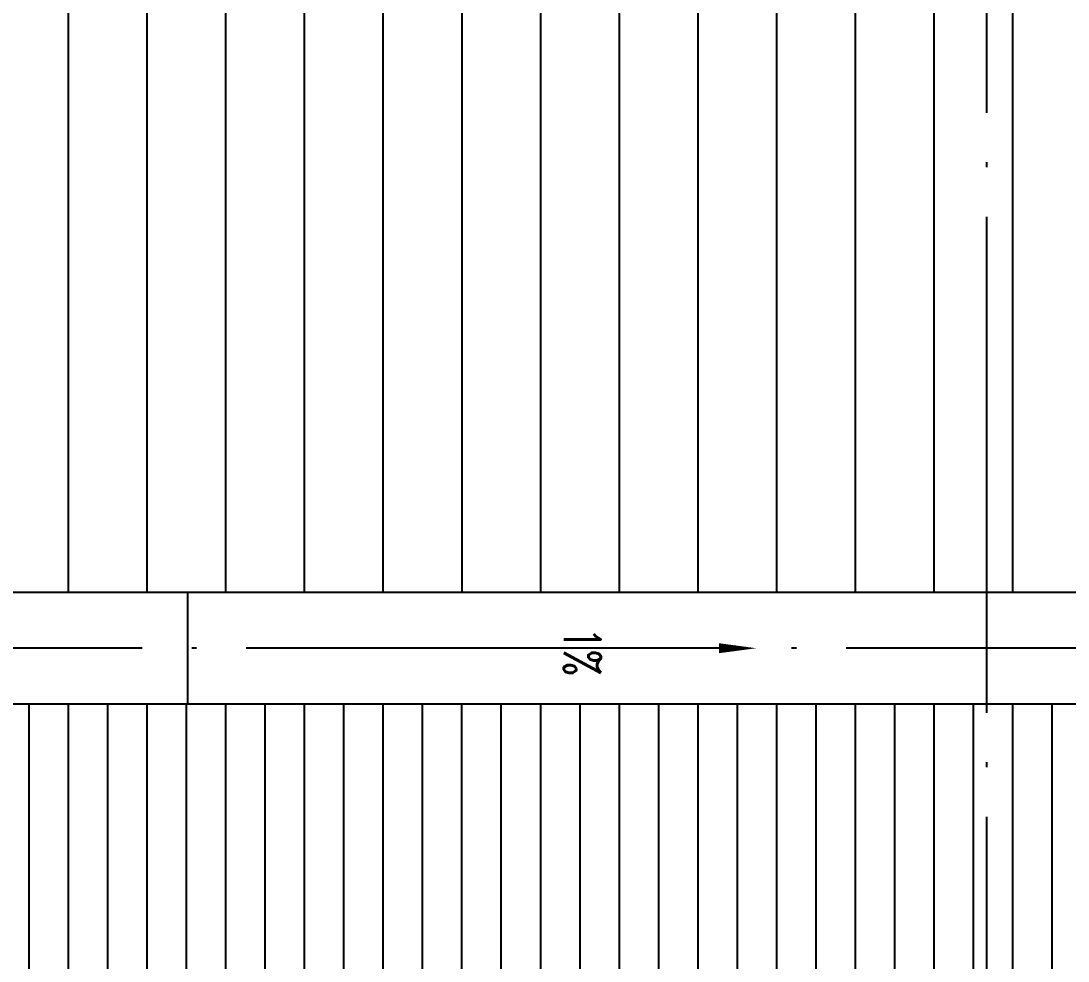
# Model space of a CAD drawing. Extents: x -452079 to 117456, y 3902 to 836955.
# Drawn here: x -57898 to -49448, y 582297 to 589880 of the extents above; entities that cross this region are included whole.
import ezdxf

# ---------------------------------------------------------------- set-up
doc = ezdxf.new("R2010")
doc.units = 0
doc.header["$LTSCALE"] = 1000
doc.header["$MEASUREMENT"] = 0
doc.linetypes.add('DOTE', pattern=[2.42, 2, -0.2, 0.02, -0.2])
for name, color, linetype in [('A-AXIS-DOTE', 14, 'DOTE'), ('A-AXIS-SYMB', 3, 'Continuous'), ('A-DRAIN', 142, 'Continuous'), ('A-HATCH-2', 251, 'Continuous'), ('A-LIN-V', 9, 'Continuous'), ('PUB_TEXT', 7, 'Continuous'), ('WALL', 2, 'Continuous')]:
    doc.layers.add(name, color=color, linetype=linetype)
doc.layers.add('A-加建区域', color=47, linetype='Continuous', plot=False)
doc.styles.add('_TCH_DIM', font='SIMPLEX', dxfattribs={"width": 0.75, "bigfont": '@1HZTXT'})

# ---------------------------------------------------------------- blocks, each defined once
blk = doc.blocks.new('w4234233')
at = {"layer": 'A-AXIS-SYMB'}
blk.add_lwpolyline([(355545.8, 818810, 0, 0, 0), (355545.8, 819960, 0, 80, 0), (355545.8, 819660, 0, 0, 0)], format="xyseb", dxfattribs=at)
at = {"layer": 'PUB_TEXT', "style": '_TCH_DIM', "width": 0.705882}
blk.add_text('1%%%', height=297.5, dxfattribs=at).set_placement((355375.8, 818407.5))
blk = doc.blocks.new('A$C46715D7E')
at = {"layer": 'A-HATCH-2'}
h = blk.add_hatch(dxfattribs=at)
h.set_pattern_fill('ANSI31', color=8, scale=400, angle=45)
h.set_pattern_definition([(90, (-181339.1, -540023.96), (-635, 0), [])])
h.paths.add_polyline_path([(52540.9, 53771), (185076.6, 53771), (190306.7, 53771), (190306.7, 45246), (11761.6, 45246), (14527.7, 53771), (39910.9, 53771)])
h = blk.add_hatch(dxfattribs=at)
h.set_pattern_fill('ANSI31', color=8, scale=200, angle=45)
h.set_pattern_definition([(90, (-181339.1, -540023.96), (-317.5, 0), [])])
h.paths.add_polyline_path([(11469.6, 44346), (8703.6, 35821), (52540.9, 35821), (185076.6, 35821), (190306.7, 35821), (190306.7, 44346)])
at = {"layer": 'A-AXIS-DOTE', "color": 8, "ltscale": 2}
for p, q in [((45806.7, 716), (45806.7, 84643.8)), ((198710.9, 44796), (650.9, 44796))]:
    blk.add_line(p, q, dxfattribs=at)
at = {"layer": 'A-DRAIN'}
blk.add_lwpolyline([(39356.7, 45246), (39356.7, 44346)], dxfattribs=at)
at = {"layer": 'A-LIN-V'}
for points in [[(190306.7, 45246), (11761.6, 45246)], [(190306.7, 44346), (11469.6, 44346)]]:
    blk.add_lwpolyline(points, dxfattribs=at)
at = {"layer": 'A-加建区域', "rotation": 270}
blk.add_blockref('w4234233', (-776013.3, 400341.9), dxfattribs=at)

msp = doc.modelspace()

# ---------------------------------------------------------------- block references
at = {"layer": 'WALL'}
msp.add_blockref('A$C46715D7E', (-95910.9, 540023.96), dxfattribs=at)

doc.saveas('drawing.dxf')
